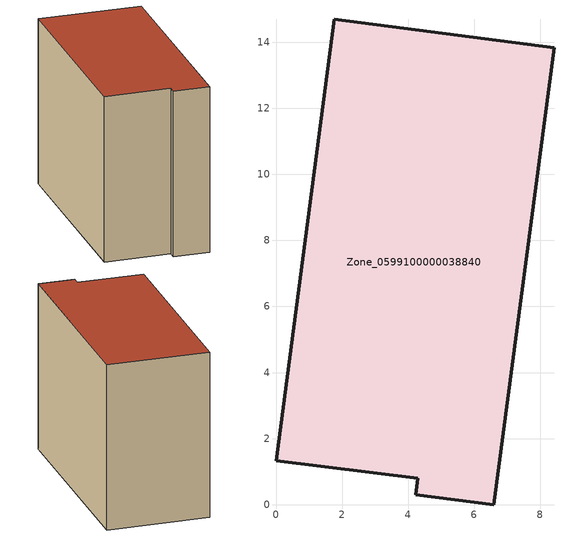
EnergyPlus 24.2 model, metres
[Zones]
Zone_0599100000038840
 floor ground (C_G): 1.77,14.69 8.42,13.84 6.59,0 4.23,0.29 4.29,0.79 0,1.33 z0
 wall outside (C_F): 8.42,13.84 1.77,14.69 0,1.33 4.29,0.79 4.23,0.29 6.59,0 8.42,13.84 z0:11.09
 roof outside (C_R): 6.59,0 8.42,13.84 1.77,14.69 0,1.33 4.29,0.79 4.23,0.29 z11.09
[BUILDING]
Pand.0599100000038840: North Axis=0; Terrain=City; Loads Convergence Tolerance Value=0.04; Temperature Convergence Tolerance Value=0.4; Solar Distribution=FullExterior; Maximum Number of Warmup Days=25; Minimum Number of Warmup Days=1
[Site:Location]
Rotterdam.The.Hague.AP_ZH_NLD Design_Conditions: Latitude=51.96; Longitude=4.45; Time Zone=1; Elevation=-4.5
[SITE:GROUNDTEMPERATURE:BUILDINGSURFACE]
18, 18, 18, 18, 18, 18, 18, 18, 18, 18, 18, 18
[MATERIAL] Thermal Absorptance=0.9; Solar Absorptance=0.7; Visible Absorptance=0.7
Name | Roughness | Thickness | Conductivity | Density | Specific Heat
G.TI.1946 | MediumSmooth | 0.15 | 1 | 540 | 1210
F.TI.1946 | Rough | 0.3 | 0.857143 | 1920 | 840
R.TI.1946 | MediumRough | 0.2 | 0.1 | 1500 | 1000
[CONSTRUCTION]
C_G: G.TI.1946
C_F: F.TI.1946
C_R: R.TI.1946
[ZONE]
Zone_0599100000038840: Type=1; Multiplier=1; Ceiling Height=Autocalculate; Volume=Autocalculate; Floor Area=autocalculate; Part of Total Floor Area=Yes
[ZONEINFILTRATION:DESIGNFLOWRATE]
Infil_Zone_0599100000038840: Zone or ZoneList or Space or SpaceList=Zone_0599100000038840; Schedule=AlwaysOn; Design Flow Rate Calculation Method=Flow/Area; Flow Rate per Floor Area=0.003; Constant Term Coefficient=1; Temperature Term Coefficient=0; Velocity Term Coefficient=0; Velocity Squared Term Coefficient=0
[HVACTEMPLATE:ZONE:IDEALLOADSAIRSYSTEM]
Zone_0599100000038840: Maximum Heating Supply Air Temperature=50; Minimum Cooling Supply Air Temperature=13; Maximum Heating Supply Air Humidity Ratio=0.0156; Minimum Cooling Supply Air Humidity Ratio=0.0077; Heating Limit=NoLimit; Cooling Limit=NoLimit; Dehumidification Control Type=ConstantSensibleHeatRatio; Cooling Sensible Heat Ratio=0.7; Dehumidification Setpoint=60; Humidification Control Type=None; Humidification Setpoint=30; Outdoor Air Method=None; Outdoor Air Flow Rate per Person=0.00944; Outdoor Air Flow Rate per Zone Floor Area=0; Outdoor Air Flow Rate per Zone=0; Demand Controlled Ventilation Type=None; Outdoor Air Economizer Type=NoEconomizer; Heat Recovery Type=None; Sensible Heat Recovery Effectiveness=0.7; Latent Heat Recovery Effectiveness=0.65
[ZONECONTROL:THERMOSTAT]
ThermostatControl_Zone_0599100000038840: Zone or ZoneList=Zone_0599100000038840; Control Type Schedule=DualSetpointControlType; Control 1=Thermostat_Zone_0599100000038840; Temperature Difference Between Cutout And Setpoint=0
[THERMOSTATSETPOINT:DUALSETPOINT]
Thermostat_Zone_0599100000038840: Heating Setpoint Temperature Schedule=HeatingSetpoint_Zone_0599100000038840; Cooling Setpoint Temperature Schedule=CoolingSetpoint_Zone_0599100000038840
[SCHEDULE:COMPACT]
HeatingSetpoint_Zone_0599100000038840: Through: 12/31, For: AllDays, Until: 24:00, 21
CoolingSetpoint_Zone_0599100000038840: Through: 12/31, For: AllDays, Until: 24:00, 24
DualSetpointControlType: Through: 12/31, For: AllDays, Until: 24:00, 4
AlwaysOn: Through: 12/31, For: AllDays, Until: 24:00, 1
